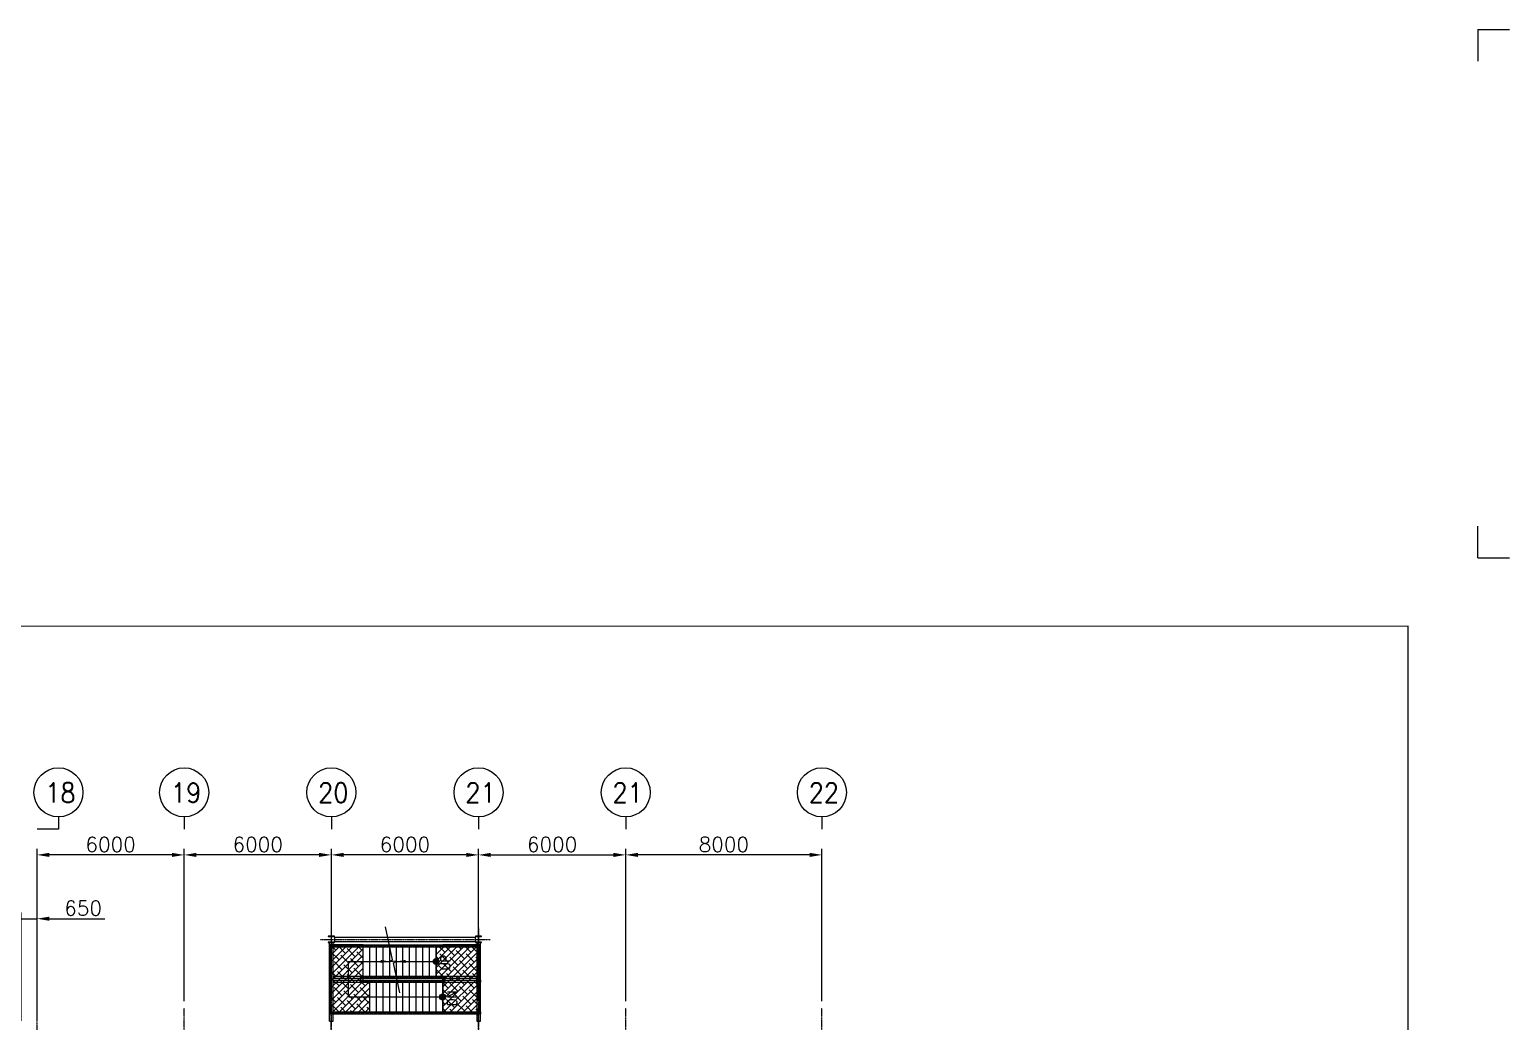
# Model space of a CAD drawing. Extents: x -59767 to 1106559, y -1290 to 1129522.
# Drawn here: x 662388 to 722714, y 468598 to 509031 of the extents above; entities that cross this region are included whole.
import ezdxf
from ezdxf.enums import TextEntityAlignment as Align

# ---------------------------------------------------------------- set-up
doc = ezdxf.new("R2010")
doc.units = 0
doc.linetypes.add('CENTER', pattern=[2, 1.25, -0.25, 0.25, -0.25])
doc.linetypes.add('PHANTOMX2', pattern=[5, 2.5, -0.5, 0.5, -0.5, 0.5, -0.5])
doc.layers.get('0').update_dxf_attribs({"linetype": 'CONTINUOUS', "lineweight": 9})
doc.layers.get('Defpoints').update_dxf_attribs({"linetype": 'CONTINUOUS', "lineweight": 9})
for name, color, linetype in [('15', 1, 'CONTINUOUS'), ('2', 4, 'CONTINUOUS'), ('7', 7, 'CONTINUOUS'), ('CY', 4, 'CONTINUOUS'), ('DIM', 7, 'CONTINUOUS'), ('M', 6, 'CONTINUOUS'), ('W-FIN', 4, 'CONTINUOUS'), ('WINDOW', 6, 'CONTINUOUS')]:
    doc.layers.add(name, color=color, linetype=linetype)
for name, color, linetype, lineweight in [('CENTER', 1, 'CENTER', 9), ('COL', 4, 'CONTINUOUS', 5), ('TEXT', 3, 'CONTINUOUS', 9), ('WALL', 7, 'CONTINUOUS', 9), ('중심선', 1, 'CENTER', 9), ('치수선', 6, 'CONTINUOUS', 9)]:
    doc.layers.add(name, color=color, linetype=linetype, lineweight=lineweight)
doc.styles.add('ROMANS', font='romans.shx', dxfattribs={"bigfont": 'whgtxt.shx'})
doc.styles.get("Standard").update_dxf_attribs({"font": 'romans.shx', "bigfont": 'whtgtxt.shx'})
doc.dimstyles.new('ISO-25', dxfattribs={"dimscale": 200, "dimtxt": 3, "dimasz": 2.5, "dimexe": 1.25, "dimexo": 0.625, "dimtad": 1, "dimdec": 0, "dimdsep": 46, "dimtxsty": 'Standard', "dimcen": 2.5, "dimadec": 0, "dimazin": 0, "dimtp": 0.1, "dimtm": 0.1, "dimtfac": 0.6, "dimtdec": 0, "dimtmove": 0, "dimatfit": 3, "dimfxl": 1, "dimtvp": 1, "dimtolj": 1, "dimarcsym": 0})

# ---------------------------------------------------------------- blocks, each defined once
blk = doc.blocks.new('*D601')
at = {"layer": 'Defpoints', "color": 0}
for p in [(686690, 475386), (686690, 469293), (694690, 469293)]:
    blk.add_point(p, dxfattribs=at)
at = {"layer": '치수선', "color": 0, "lineweight": -2}
for p, q in [((686690, 469418), (686690, 475636)), ((694190, 475386), (687190, 475386)), ((694690, 469418), (694690, 475636))]:
    blk.add_line(p, q, dxfattribs=at)
at = {"layer": '치수선', "color": 0}
for points in [[(687190, 475469), (687190, 475302), (686690, 475386)], [(694190, 475302), (694190, 475469), (694690, 475386)]]:
    blk.add_solid(points, dxfattribs=at)
at = {"layer": '치수선', "color": 0, "insert": (690690, 475811), "char_height": 600, "attachment_point": 5}
blk.add_mtext('\\A1;8000', dxfattribs=at)
blk = doc.blocks.new('*D602')
at = {"layer": 'Defpoints', "color": 0}
for p in [(686690, 475386), (680690, 469293), (686690, 469293)]:
    blk.add_point(p, dxfattribs=at)
at = {"layer": '치수선', "color": 0, "lineweight": -2}
for p, q in [((680690, 469418), (680690, 475636)), ((681190, 475386), (686190, 475386)), ((686690, 469418), (686690, 475636))]:
    blk.add_line(p, q, dxfattribs=at)
at = {"layer": '치수선', "color": 0}
for points in [[(681190, 475469), (681190, 475302), (680690, 475386)], [(686190, 475302), (686190, 475469), (686690, 475386)]]:
    blk.add_solid(points, dxfattribs=at)
at = {"layer": '치수선', "color": 0, "insert": (683690, 475811), "char_height": 600, "attachment_point": 5}
blk.add_mtext('\\A1;6000', dxfattribs=at)
blk = doc.blocks.new('*D603')
at = {"layer": 'Defpoints', "color": 0}
for p in [(674690, 475386), (674690, 469293), (680690, 469293)]:
    blk.add_point(p, dxfattribs=at)
at = {"layer": '치수선', "color": 0, "lineweight": -2}
for p, q in [((674690, 469418), (674690, 475636)), ((680190, 475386), (675190, 475386)), ((680690, 469418), (680690, 475636))]:
    blk.add_line(p, q, dxfattribs=at)
at = {"layer": '치수선', "color": 0}
for points in [[(675190, 475469), (675190, 475302), (674690, 475386)], [(680190, 475302), (680190, 475469), (680690, 475386)]]:
    blk.add_solid(points, dxfattribs=at)
at = {"layer": '치수선', "color": 0, "insert": (677690, 475811), "char_height": 600, "attachment_point": 5}
blk.add_mtext('\\A1;6000', dxfattribs=at)
blk = doc.blocks.new('*D604')
at = {"layer": 'Defpoints', "color": 0}
for p in [(668690, 475386), (668690, 469293), (674690, 469293)]:
    blk.add_point(p, dxfattribs=at)
at = {"layer": '치수선', "color": 0, "lineweight": -2}
for p, q in [((668690, 469418), (668690, 475636)), ((674190, 475386), (669190, 475386)), ((674690, 469418), (674690, 475636))]:
    blk.add_line(p, q, dxfattribs=at)
at = {"layer": '치수선', "color": 0}
for points in [[(669190, 475469), (669190, 475302), (668690, 475386)], [(674190, 475302), (674190, 475469), (674690, 475386)]]:
    blk.add_solid(points, dxfattribs=at)
at = {"layer": '치수선', "color": 0, "insert": (671690, 475811), "char_height": 600, "attachment_point": 5}
blk.add_mtext('\\A1;6000', dxfattribs=at)
blk = doc.blocks.new('*D605')
at = {"layer": 'Defpoints', "color": 0}
for p in [(662690, 475386), (662690, 469293), (668690, 469293)]:
    blk.add_point(p, dxfattribs=at)
at = {"layer": '치수선', "color": 0, "lineweight": -2}
for p, q in [((662690, 469418), (662690, 475636)), ((668190, 475386), (663190, 475386)), ((668690, 469418), (668690, 475636))]:
    blk.add_line(p, q, dxfattribs=at)
at = {"layer": '치수선', "color": 0}
for points in [[(663190, 475469), (663190, 475302), (662690, 475386)], [(668190, 475302), (668190, 475469), (668690, 475386)]]:
    blk.add_solid(points, dxfattribs=at)
at = {"layer": '치수선', "color": 0, "insert": (665690, 475811), "char_height": 600, "attachment_point": 5}
blk.add_mtext('\\A1;6000', dxfattribs=at)
blk = doc.blocks.new('*D606')
at = {"layer": 'Defpoints', "color": 0}
for p in [(662690, 472785), (662040, 468493), (662690, 468493)]:
    blk.add_point(p, dxfattribs=at)
at = {"layer": '치수선', "color": 0, "lineweight": -2}
for p, q in [((662040, 468618), (662040, 473035)), ((662690, 468618), (662690, 473035)), ((661540, 472785), (661040, 472785)), ((662040, 472785), (662690, 472785)), ((663190, 472785), (665452, 472785))]:
    blk.add_line(p, q, dxfattribs=at)
at = {"layer": '치수선', "color": 0}
for points in [[(661540, 472701), (661540, 472868), (662040, 472785)], [(663190, 472868), (663190, 472701), (662690, 472785)]]:
    blk.add_solid(points, dxfattribs=at)
at = {"layer": '치수선', "color": 0, "insert": (664571, 473210), "char_height": 600, "attachment_point": 5}
blk.add_mtext('\\A1;650', dxfattribs=at)
blk = doc.blocks.new('BUBBLE')
blk.add_line((0, -600), (0, -900))
blk.add_circle((0, 0), 600)
blk = doc.blocks.new('ARR')
blk.add_solid([(3, -0.5), (3, 0.5), (0, 0)])
blk = doc.blocks.new('DOT5')
at = {"ltscale": 0.5}
h = blk.add_hatch(color=256, dxfattribs=at)
h.dxf.hatch_style = 1
h.paths.add_polyline_path([(-7579, 38839, 1), (-7339, 38839, 1)])
at = {"color": 0, "ltscale": 0.5}
blk.add_circle((-7459, 38839), 120, dxfattribs=at)

msp = doc.modelspace()

# ---------------------------------------------------------------- hatches: boundary and pattern name
at = {"layer": 'M', "ltscale": 0.5}
h = msp.add_hatch(dxfattribs=at)
h.set_pattern_fill('ANSI38', color=6, scale=1500)
h.set_pattern_definition([(45, (484481.74, 319295.37), (-132.58252, 132.58252), []), (135, (484481.74, 319295.37), (-397.74756, 132.58252), [468.75, -281.25])])
h.paths.add_polyline_path([(674613.6, 471722.8), (674613.6, 468912.8), (675988.6, 468912.8), (675988.6, 468992.8), (676258.6, 468992.8), (676258.6, 470192.8), (675988.6, 470192.8), (675988.6, 471722.8)])
h = msp.add_hatch(dxfattribs=at)
h.set_pattern_fill('ANSI38', color=6, scale=1500)
h.set_pattern_definition([(45, (485481.74, 313642.84), (-132.58252, 132.58252), []), (135, (485481.74, 313642.84), (-397.74756, 132.58252), [468.75, -281.25])])
h.paths.add_polyline_path([(678958.6, 471642.8), (678958.6, 470362.8), (679228.6, 470362.8), (679228.6, 468912.8), (680763.6, 468912.8), (680763.6, 471722.8), (679228.6, 471722.8), (679228.6, 471642.8)])

# ---------------------------------------------------------------- linework, layer by layer
at = {"color": 3, "linetype": 'PHANTOMX2', "ltscale": 2}
for p, q in [((674648.6, 468952.8), (674648.6, 471682.8)), ((674648.6, 471682.8), (680728.6, 471682.8)), ((680728.6, 471682.8), (680728.6, 468952.8)), ((675888.6, 470232.8), (675888.6, 470402.8)), ((675888.6, 470402.8), (679328.6, 470402.8)), ((675888.6, 470232.8), (679328.6, 470232.8)), ((679328.6, 470232.8), (679328.6, 470402.8)), ((674648.6, 468952.8), (680728.6, 468952.8))]:
    msp.add_line(p, q, dxfattribs=at)
at = {"layer": '15'}
for p, q in [((718584.9, 484710.3), (542669.3, 484685.1)), ((718584.9, 362483.8), (718584.9, 484710.3))]:
    msp.add_line(p, q, dxfattribs=at)
at = {"layer": '2'}
for p, q in [((721423.8, 509031.1), (722714.2, 509031.1)), ((721423.8, 509031.1), (721423.8, 507740.7)), ((721423.8, 487498.8), (721423.8, 488789.2)), ((721423.8, 487498.8), (722714.2, 487498.8))]:
    msp.add_line(p, q, dxfattribs=at)
at = {"layer": 'CENTER', "linetype": 'CENTER'}
for p, q in [((674688.6, 472408.4), (674688.6, 467554.3)), ((680688.6, 472408.4), (680688.6, 467568.6)), ((674226.9, 471942.8), (681159.5, 471942.8))]:
    msp.add_line(p, q, dxfattribs=at)
at = {"layer": 'COL', "color": 2, "linetype": 'Continuous'}
for points in [[(674668.1, 472053.8, -0.4142136), (674684.1, 472037.8), (674684.1, 471847.8, -0.4142136), (674668.1, 471831.8), (674563.6, 471831.8), (674563.6, 471817.8), (674813.6, 471817.8), (674813.6, 471831.8), (674709.1, 471831.8, -0.4142136), (674693.1, 471847.8), (674693.1, 472037.8, -0.4142136), (674709.1, 472053.8), (674813.6, 472053.8), (674813.6, 472067.8), (674563.6, 472067.8), (674563.6, 472053.8)], [(680668.1, 472053.8, -0.4142136), (680684.1, 472037.8), (680684.1, 471847.8, -0.4142136), (680668.1, 471831.8), (680563.6, 471831.8), (680563.6, 471817.8), (680813.6, 471817.8), (680813.6, 471831.8), (680709.1, 471831.8, -0.4142136), (680693.1, 471847.8), (680693.1, 472037.8, -0.4142136), (680709.1, 472053.8), (680813.6, 472053.8), (680813.6, 472067.8), (680563.6, 472067.8), (680563.6, 472053.8)]]:
    msp.add_lwpolyline(points, format="xyb", close=True, dxfattribs=at)
at = {"layer": 'CY', "ltscale": 0.5}
for p, q in [((674613.6, 468602.8), (674613.6, 471807.8)), ((674763.6, 471807.8), (674613.6, 471807.8)), ((674763.6, 468602.8), (674763.6, 471807.8)), ((674823.6, 472030.3), (680553.6, 472030.3)), ((674823.6, 472030.3), (674823.6, 471855.3)), ((674823.6, 471855.3), (680553.6, 471855.3)), ((680553.6, 472030.3), (680553.6, 471855.3)), ((680613.6, 471807.8), (680613.6, 468602.8)), ((680763.6, 471807.8), (680613.6, 471807.8)), ((680763.6, 468602.8), (680763.6, 471807.8)), ((674773.6, 471722.8), (674773.6, 471642.8)), ((680603.6, 471722.8), (680603.6, 471642.8)), ((675388.6, 471042.8), (677068.6, 471042.8)), ((677338.6, 471042.8), (678958.6, 471042.8)), ((674773.6, 470442.8), (674773.6, 470362.8)), ((674773.6, 470272.8), (674773.6, 470192.8)), ((680603.6, 470442.8), (680603.6, 470362.8)), ((680603.6, 470272.8), (680603.6, 470192.8)), ((680763.6, 470272.8), (680763.6, 470192.8)), ((675388.6, 469592.8), (679228.6, 469592.8)), ((674773.6, 468992.8), (674773.6, 468912.8)), ((680603.6, 468992.8), (680603.6, 468912.8)), ((680763.6, 468992.8), (680763.6, 468912.8)), ((674613.6, 468602.8), (674763.6, 468602.8)), ((680613.6, 468602.8), (680763.6, 468602.8))]:
    msp.add_line(p, q, dxfattribs=at)
at = {"layer": 'DIM', "linetype": 'Continuous'}
msp.add_line((663565, 476435.6), (662690, 476435.6), dxfattribs=at)
at = {"layer": 'M'}
for points in [[(677488, 469761.6), (677223.9, 470980.2), (677353.8, 471049.1), (677203.6, 471042.8), (677053.5, 471036.5), (677183.4, 471105.5), (676892.1, 472449.1)], [(679228.6, 471722.8), (679228.6, 471642.8), (678958.6, 471642.8), (678958.6, 470362.8), (679228.6, 470362.8), (679228.6, 468912.8), (680763.6, 468912.8), (680763.6, 471722.8), (679228.6, 471722.8)]]:
    msp.add_lwpolyline(points, dxfattribs=at)
at = {"layer": 'W-FIN', "ltscale": 0.5}
for p, q in [((674773.6, 471722.8), (680603.6, 471722.8)), ((674773.6, 471642.8), (680603.6, 471642.8)), ((675988.6, 470362.8), (675988.6, 471722.8)), ((676258.6, 470442.8), (676258.6, 471642.8)), ((676528.6, 470442.8), (676528.6, 471642.8)), ((676798.6, 470442.8), (676798.6, 471642.8)), ((677068.6, 470442.8), (677068.6, 471642.8)), ((677338.6, 470442.8), (677338.6, 471642.8)), ((677608.6, 470442.8), (677608.6, 471642.8)), ((677878.6, 470442.8), (677878.6, 471642.8)), ((678148.6, 470442.8), (678148.6, 471642.8)), ((678418.6, 470442.8), (678418.6, 471642.8)), ((678688.6, 470442.8), (678688.6, 471642.8)), ((678958.6, 470362.8), (678958.6, 471642.8)), ((679228.6, 471642.8), (679228.6, 471722.8)), ((675388.6, 469592.8), (675388.6, 471042.8)), ((674773.6, 470442.8), (680603.6, 470442.8)), ((674773.6, 470362.8), (680603.6, 470362.8)), ((674773.6, 470272.8), (680603.6, 470272.8)), ((674773.6, 470192.8), (680603.6, 470192.8)), ((675988.6, 470192.8), (675988.6, 470362.8)), ((676258.6, 468992.8), (676258.6, 470192.8)), ((676528.6, 468992.8), (676528.6, 470192.8)), ((676798.6, 468992.8), (676798.6, 470192.8)), ((677068.6, 468992.8), (677068.6, 470192.8)), ((677338.6, 468992.8), (677338.6, 470192.8)), ((677608.6, 468992.8), (677608.6, 470192.8)), ((677878.6, 468992.8), (677878.6, 470192.8)), ((678148.6, 468992.8), (678148.6, 470192.8)), ((678418.6, 468992.8), (678418.6, 470192.8)), ((678688.6, 468992.8), (678688.6, 470192.8)), ((678958.6, 468992.8), (678958.6, 470192.8)), ((679228.6, 468912.8), (679228.6, 470362.8)), ((679228.6, 468992.8), (679228.6, 470192.8)), ((674773.6, 468992.8), (680603.6, 468992.8)), ((674773.6, 468912.8), (680603.6, 468912.8)), ((675988.6, 468912.8), (675988.6, 468992.8))]:
    msp.add_line(p, q, dxfattribs=at)
at = {"layer": 'WINDOW', "ltscale": 0.5}
msp.add_lwpolyline([(675988.6, 471722.8), (674613.6, 471722.8), (674613.6, 468912.8), (675988.6, 468912.8), (675988.6, 468992.8), (676258.6, 468992.8), (676258.6, 470192.8), (675988.6, 470192.8)], close=True, dxfattribs=at)
at = {"layer": '중심선'}
for p, q in [((662688.6, 469140.2), (662688.6, 405642.8)), ((668688.6, 405642.8), (668688.6, 469140.2)), ((674688.6, 405642.8), (674688.6, 469140.2)), ((680688.6, 405642.8), (680688.6, 469140.2)), ((686688.6, 405642.8), (686688.6, 469140.2)), ((694688.6, 405642.8), (694688.6, 469140.2))]:
    msp.add_line(p, q, dxfattribs=at)

# ---------------------------------------------------------------- block references
at = {"color": 0}
for p in [(686417.7, 432203.6), (686687.7, 430753.6)]:
    msp.add_blockref('DOT5', p, dxfattribs=at)
at = {"layer": '7', "color": 7, "xscale": 1.666666666627862, "yscale": 1.666666666627862, "zscale": 1.666666666627862}
for p in [(663565, 477935.6), (668690, 477935.6), (674690, 477935.6), (680690, 477935.6), (686690, 477935.6), (694688.6, 477935.6)]:
    msp.add_blockref('BUBBLE', p, dxfattribs=at)
at = {"layer": 'WALL', "yscale": 125, "zscale": 125, "rotation": 180}
for p, xscale in [((677068.6, 471042.8), 125), ((677338.6, 471042.8), -125)]:
    msp.add_blockref('ARR', p, dxfattribs=dict(at, xscale=xscale))

# ---------------------------------------------------------------- texts
at = {"layer": 'TEXT', "color": 7, "style": 'ROMANS', "width": 0.9}
for s, p in [('18', (663644.4, 477918.1)), ('19', (668769.4, 477918.1)), ('20', (674769.4, 477918.1)), ('21', (680769.4, 477918.1)), ('21', (686769.4, 477918.1)), ('22', (694768.1, 477918.1))]:
    msp.add_text(s, height=800, dxfattribs=at).set_placement(p, align=Align.MIDDLE)
at = {"layer": 'WALL', "style": 'ROMANS', "width": 0.9}
for s, p in [('UP', (679533.4, 470685.9)), ('DN', (679803.4, 469235.9))]:
    msp.add_text(s, height=375, rotation=90, dxfattribs=at).set_placement(p)

# ---------------------------------------------------------------- dimensions: what is measured, and where the dimension line sits
at = {"layer": '치수선'}
for base, p1, p2, picture, middle in [((662690, 475385.6), (668690, 469292.8), (662690, 469292.8), '*D605', (665690, 475810.6)), ((668690, 475385.6), (674690, 469292.8), (668690, 469292.8), '*D604', (671690, 475810.6)), ((674690, 475385.6), (680690, 469292.8), (674690, 469292.8), '*D603', (677690, 475810.6)), ((686690, 475385.6), (680690, 469292.8), (686690, 469292.8), '*D602', (683690, 475810.6)), ((686690, 475385.6), (694690, 469292.8), (686690, 469292.8), '*D601', (690690, 475810.6)), ((662690, 472784.5), (662040, 468492.8), (662690, 468492.8), '*D606', (664571, 473209.5))]:
    dim = msp.add_linear_dim(base=base, p1=p1, p2=p2, dimstyle='ISO-25', dxfattribs=at)
    dim.commit()
    dim.dimension.update_dxf_attribs({"geometry": picture, "text_midpoint": middle})

doc.saveas('drawing.dxf')
